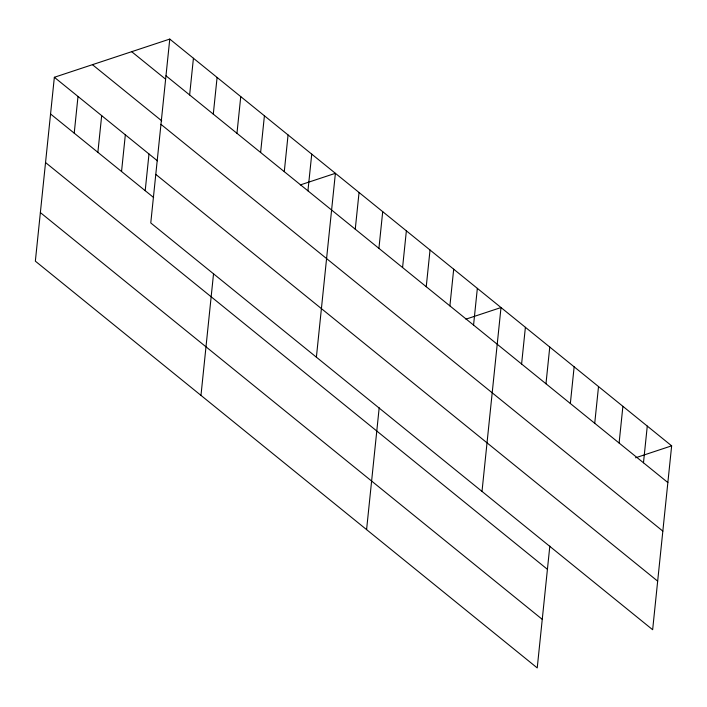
<?xml version="1.0" encoding="UTF-8"?>
<svg xmlns="http://www.w3.org/2000/svg" width="707" height="707" viewBox="0 0 707 707"><rect width="100%" height="100%" fill="white"/><g stroke="black" fill="none" stroke-linecap="round" stroke-linejoin="round"><path stroke-width="1.06" d="M169.768 39.079L150.768 222.952L652.649 629.716L671.65 445.843L169.768 39.079L54.351 77.284L35.35 261.157L537.232 667.921L549.825 546.087M74.217 133.163L78.009 96.461M97.875 152.341L101.675 115.639M121.542 171.518L125.333 134.816M145.2 190.687L148.991 153.985M189.635 94.959L193.426 58.257M213.293 114.136L217.093 77.434M200.974 395.39L213.558 273.556M236.96 133.314L240.751 96.612M260.618 152.482L264.409 115.78M284.276 171.66L288.067 134.957M307.934 190.837L311.734 154.135M316.391 357.185L335.392 173.312L300.307 184.925M355.259 229.192L359.05 192.49M378.917 248.369L382.708 211.667M366.588 529.623L379.182 407.789M402.575 267.538L406.366 230.844M426.241 286.715L430.033 250.013M449.899 305.892L453.691 269.19M473.557 325.07L477.349 288.368M482.006 491.418L501.007 307.545L465.931 319.157M521.598 363.999L525.389 327.306M545.972 383.76L549.763 347.057M570.346 403.52L574.146 366.818M594.728 423.272L598.52 386.57M619.102 443.033L622.894 406.331M643.476 462.785L647.276 426.091M635.566 457.791L671.65 445.843M165.977 75.782L667.859 482.545M131.679 51.691L165.482 79.078M92.44 64.673L161.726 120.835M160.957 124.344L662.839 531.116M54.351 77.284L157.44 160.834M155.787 174.382L657.669 581.145M50.559 113.986L153.649 197.536M45.54 162.548L547.421 569.321M40.37 212.586L542.251 619.35"/></g></svg>
